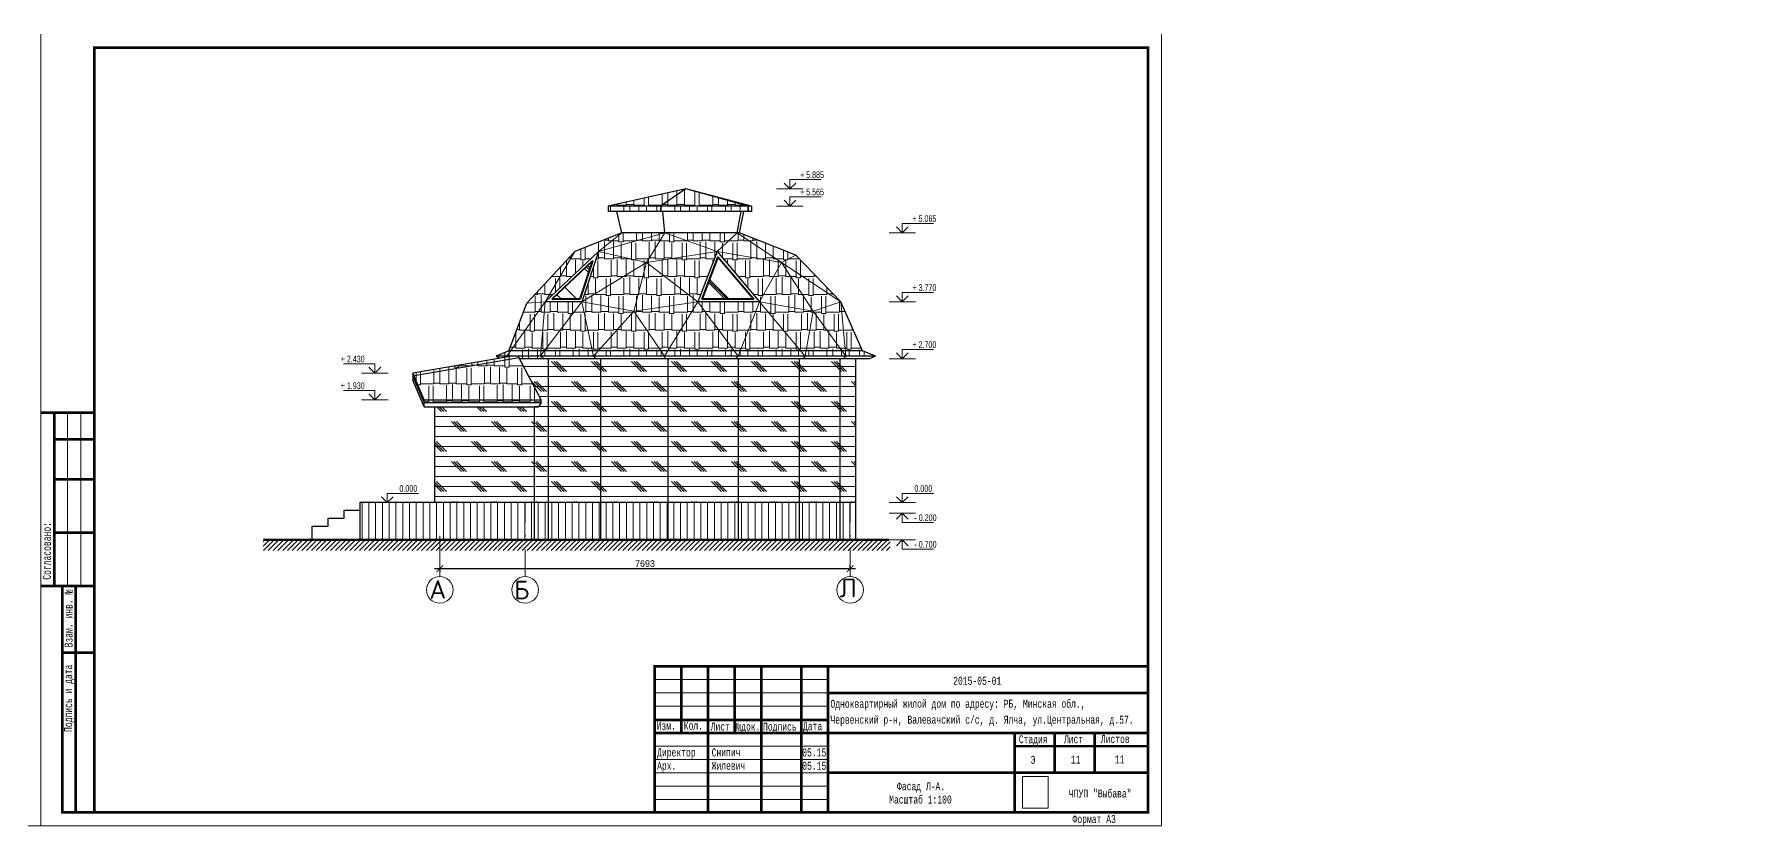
# Model space of a CAD drawing. Header units: millimetres. Extents: x -1532494 to -7068, y -619762 to -143013.
# Drawn here: x -39182 to -7068, y -206013 to -191163 of the extents above; entities that cross this region are included whole.
import ezdxf

# ---------------------------------------------------------------- set-up
doc = ezdxf.new("R2010")
doc.units = ezdxf.units.MM
doc.linetypes.add('GOST2.303 5', pattern=[24, 20, -1.5, 1, -1.5])
doc.linetypes.add('штрихпунктирнаяX2', pattern=[50.8, 25.4, -12.7, 0, -12.7])
doc.layers.get('0').update_dxf_attribs({"color": 251, "lineweight": 15})
for name, color, linetype, lineweight in [('заливка', 252, 'Continuous', 13), ('линия', 7, 'Continuous', 30), ('окна', 142, 'Continuous', 20), ('Окно', 144, 'Continuous', 40), ('Оси', 7, 'штрихпунктирнаяX2', 18), ('размеры', 7, 'Continuous', 18), ('уровень земли', 7, 'Continuous', 120)]:
    doc.layers.add(name, color=color, linetype=linetype, lineweight=lineweight)
doc.styles.add('GOST', font='cour.ttf', dxfattribs={"width": 0.6, "height": 3})
doc.styles.add('Style1', font='cour.ttf', dxfattribs={"width": 0.61, "height": 2.5})
doc.styles.add('style2', font='cour.ttf', dxfattribs={"width": 0.6, "height": 3})
doc.dimstyles.new('ISO-25', dxfattribs={"dimscale": 50, "dimtxt": 2.5, "dimasz": 2.5, "dimexe": 1.25, "dimexo": 0.625, "dimtad": 1, "dimdec": 0, "dimtxsty": 'Standard', "dimblk": 'ARCHTICK', "dimcen": 2.5, "dimdle": 2, "dimclrt": 256, "dimadec": 0, "dimazin": 0, "dimtfac": 1, "dimtdec": 0, "dimtmove": 1, "dimatfit": 2, "dimfxl": 1, "dimarcsym": 0})
picture_1 = doc.add_image_def('image3.jpg', size_in_pixel=(187, 229))
picture_2 = doc.add_image_def('image1.jpg', size_in_pixel=(187, 229))
pattern_1 = [(0, (-32530.3, -196380.96), (712.47, 335.28), [167.64, -139.7, 195.58, -83.82, 251.46, -111.76]), (0, (-32362.65, -196367), (712.47, 335.28), [139.7, -530.86, 111.76, -167.64]), (0, (-32027.37, -196401.92), (712.47, 335.28), [83.82, -866.14]), (90, (-32530.3, -196380.96), (-237.49, 335.28), [321.31, -1019.81]), (90, (-32362.65, -196380.96), (-237.49, 335.28), [314.325, -1026.795]), (90, (-32222.95, -196380.96), (-237.49, 335.28), [293.37, -1047.75]), (90, (-32027.37, -196401.92), (-237.49, 335.28), [321.31, -1019.81]), (90, (-31943.55, -196401.92), (-237.49, 335.28), [321.31, -1019.81]), (90, (-31692.1, -196380.96), (-237.49, 335.28), [307.34, -1033.78])]

# ---------------------------------------------------------------- blocks, each defined once
blk = doc.blocks.new('вакепкеакепке')
at = {"color": 7, "linetype": 'GOST2.303 5'}
for p, q in [((168051385, 308359340), (168057885, 308359340)), ((168051385, 308358840), (168057885, 308358840)), ((168051385, 308358340), (168057885, 308358340)), ((168051385, 308356840), (168057885, 308356840)), ((168051385, 308356340), (168057885, 308356340)), ((168051385, 308355840), (168057885, 308355840)), ((168051385, 308355340), (168057885, 308355340)), ((168051385, 308354840), (168057885, 308354840))]:
    blk.add_line(p, q, dxfattribs=at)
at = {"const_width": 100}
blk.add_lwpolyline([(168051385, 308359840), (168069885, 308359840), (168069885, 308354353), (168051385, 308354353)], close=True, dxfattribs=at)
for points in [[(168052385, 308359840), (168052385, 308357340)], [(168053385, 308359887), (168053385, 308354400)], [(168054385, 308359887), (168054385, 308357340)], [(168055385, 308354400), (168055385, 308359887)], [(168056885, 308359887), (168056885, 308354400)], [(168057885, 308354353), (168057885, 308359840)], [(168057931, 308358840), (168069885, 308358840)], [(168057885, 308357826), (168051385, 308357826)], [(168057885, 308357340), (168051385, 308357340)], [(168057885, 308357340), (168069885, 308357340)], [(168064885, 308354353), (168064885, 308357340)], [(168066385, 308357340), (168066385, 308355840)], [(168067885, 308357340), (168067885, 308355840)], [(168064885, 308356840), (168069885, 308356840)], [(168057885, 308355840), (168069885, 308355840)]]:
    blk.add_lwpolyline(points, dxfattribs=at)
at = {"color": 7, "linetype": 'GOST2.303 5', "style": 'style2', "width": 0.6}
for s, p in [('2015-05-01', (168062579, 308359144)), ('Одноквартирный жилой дом по адресу: РБ, Минская обл.,  ', (168057980, 308358281)), ('Изм.', (168051464, 308357455)), ('Кол.', (168052482, 308357455)), ('Лист', (168053488, 308357424)), ('№док.', (168054453, 308357424)), ('Подпись', (168055453, 308357424)), ('Дата', (168056947, 308357439)), ('Червенский р-н, Валевачский с/с, д. Ялча, ул.Центральная, д.57. ', (168057980, 308357683)), ('Директор', (168051482, 308356455)), ('Снипич', (168053525, 308356455)), ('05.15', (168056921, 308356455)), ('Стадия', (168065039, 308356948)), ('Лист', (168066732, 308356949)), ('Листов', (168068113, 308356956)), ('Арх.', (168051482, 308355955)), ('Жилевич', (168053525, 308355955)), ('05.15', (168056921, 308355955)), ('Э', (168065484, 308356176)), ('ЧПУП "Выбава"', (168066920, 308354914))]:
    blk.add_text(s, height=300, dxfattribs=at).set_placement(p)
blk = doc.blocks.new('_ArchTick')
at = {"color": 0, "linetype": 'ByBlock', "const_width": 0.15}
blk.add_lwpolyline([(-0.5, -0.5), (0.5, 0.5)], dxfattribs=at)
blk = doc.blocks.new('*D333')
at = {"layer": 'Defpoints', "color": 0, "ltscale": 20, "transparency": 16777216}
for p in [(-31582, -201189), (-23890, -201189), (-23890, -201251)]:
    blk.add_point(p, dxfattribs=at)
at = {"layer": 'размеры', "color": 0, "lineweight": -2, "ltscale": 20, "transparency": 16777216}
for p, q in [((-31682, -201189), (-23790, -201189)), ((-31582, -201220), (-31582, -201251)), ((-23890, -201220), (-23890, -201126))]:
    blk.add_line(p, q, dxfattribs=at)
at = {"layer": 'размеры', "color": 0, "lineweight": -2, "ltscale": 20, "transparency": 16777216, "xscale": 125, "yscale": 125, "zscale": 125, "rotation": 180}
blk.add_blockref('_ArchTick', (-31582, -201189), dxfattribs=at)
at = {"layer": 'размеры', "color": 0, "lineweight": -2, "ltscale": 20, "transparency": 16777216, "xscale": 125, "yscale": 125, "zscale": 125}
blk.add_blockref('_ArchTick', (-23890, -201189), dxfattribs=at)
at = {"layer": 'размеры', "ltscale": 20, "transparency": 16777216, "insert": (-27736, -201095), "char_height": 125, "attachment_point": 5}
blk.add_mtext('7693', dxfattribs=at)

msp = doc.modelspace()

# ---------------------------------------------------------------- hatches: boundary and pattern name
at = {"layer": 'заливка', "ltscale": 20}
h = msp.add_hatch(dxfattribs=at)
h.set_pattern_fill('AR-RSHKE', color=256, scale=1.1)
h.set_pattern_definition(pattern_1)
h.paths.add_polyline_path([(-25587.8, -196181), (-24581.2, -196356.3), (-24713.1, -197100.8), (-24814.8, -197100.8)])
h.paths.add_polyline_path([(-24581.2, -196356.3), (-24043.7, -197100.8), (-24713.1, -197100.8)])
h.paths.add_polyline_path([(-24581.2, -196356.3), (-24065.1, -196181), (-23980.7, -197100.8), (-24043.7, -197100.8)])
h.paths.add_polyline_path([(-24065.1, -196181), (-23660.5, -197100.8), (-23980.7, -197100.8)])
h.paths.add_polyline_path([(-25174.5, -195443.3), (-24581.2, -196356.3), (-25587.8, -196181)])
h.paths.add_polyline_path([(-25174.5, -195443.3), (-24065.1, -196181), (-24581.2, -196356.3)])
h.paths.add_polyline_path([(-25174.5, -195443.3), (-24907.9, -195306.7), (-24065.1, -196181)])
h.paths.add_polyline_path([(-26007.8, -194887.6), (-25966.1, -194887.6), (-24907.9, -195306.7), (-25174.5, -195443.3)])
h.paths.add_polyline_path([(-26007.8, -194887.6), (-25174.5, -195443.3), (-26385.7, -195242)])
h.paths.add_polyline_path([(-27365.9, -194887.6), (-26007.8, -194887.6), (-26385.7, -195242)])
h.paths.add_polyline_path([(-26385.7, -195242), (-25174.5, -195443.3), (-25587.8, -196181)])
h.paths.add_polyline_path([(-27707, -195443.3), (-26385.7, -195242), (-26744.3, -196181)])
h.paths.add_polyline_path([(-27365.9, -194887.6), (-26385.7, -195242), (-27707, -195443.3)])
h.paths.add_polyline_path([(-27707, -195443.3), (-26744.3, -196181), (-27945.8, -196356.3)])
h.paths.add_polyline_path([(-27945.8, -196356.3), (-26744.3, -196181), (-27311.1, -197100.8), (-27440.6, -197100.8)])
h.paths.add_polyline_path([(-26744.3, -196181), (-26061, -197100.8), (-27311.1, -197100.8)])
h.paths.add_polyline_path([(-27311.1, -197100.8), (-26061, -197100.8), (-25986.7, -197200.8), (-27372.8, -197200.8)])
h.paths.add_polyline_path([(-25947.6, -197100.8), (-24814.8, -197100.8), (-24730.8, -197200.8), (-25986.7, -197200.8)])
h.paths.add_polyline_path([(-24713.1, -197100.8), (-24043.7, -197100.8), (-23971.5, -197200.8), (-24730.8, -197200.8)])
h.paths.add_polyline_path([(-23980.7, -197100.8), (-23660.5, -197100.8), (-23416.5, -197200.8), (-23971.5, -197200.8)])
h.paths.add_polyline_path([(-27945.8, -196356.3), (-27440.6, -197100.8), (-28609.9, -197100.8)])
h.paths.add_polyline_path([(-28609.9, -197100.8), (-27440.6, -197100.8), (-27372.8, -197200.8), (-28699.1, -197200.8)])
h.paths.add_polyline_path([(-29620.8, -197100.8), (-28720.5, -197100.8), (-28699.1, -197200.8), (-29694, -197200.8), (-29696, -197199.2)])
h.paths.add_polyline_path([(-28918, -196181), (-28720.5, -197100.8), (-29620.8, -197100.8)])
h.paths.add_polyline_path([(-29620.8, -197100.8), (-29697.2, -197200.8), (-29694, -197200.8), (-29626.6, -197250.8), (-30087.2, -197250.8), (-30096.4, -197233.2), (-32064.9, -197572.4), (-32086.3, -197521.6), (-30462.7, -197241.8), (-30522.6, -197200.8), (-30284.8, -197100.8)])
h.paths.add_polyline_path([(-29609, -196181), (-29687.6, -197100.8), (-30252.7, -197100.8)], flags=17)
h.paths.add_polyline_path([(-29947.3, -196207.9), (-29609, -196181), (-30252.7, -197100.8), (-30284.8, -197100.8)])
h.paths.add_polyline_path([(-29609, -196181), (-28918, -196181), (-29620.8, -197100.8), (-29687.6, -197100.8)])
h.paths.add_polyline_path([(-32064.9, -197572.4), (-30096.4, -197233.2), (-29684.5, -198021.7), (-31875.6, -198021.7)])
h.paths.add_polyline_path([(-31875.6, -198021.7), (-29684.5, -198021.7), (-29684.5, -198075.1), (-31875.6, -198075.1)])
h.paths.add_polyline_path([(-28918, -196181), (-27945.8, -196356.3), (-28609.9, -197100.8), (-28720.5, -197100.8)])
h.paths.add_polyline_path([(-27707, -195443.3), (-27945.8, -196356.3), (-28918, -196181)])
h.paths.add_polyline_path([(-28609.3, -195242), (-27707, -195443.3), (-28918, -196181)])
h.paths.add_polyline_path([(-29052.4, -195242), (-28168.6, -194887.6), (-28609.3, -195242), (-29609, -196181)])
h.paths.add_polyline_path([(-29052.4, -195242), (-29609, -196181), (-29947.3, -196207.9)])
h.paths.add_polyline_path([(-28168.7, -194887.6), (-27365.9, -194887.6), (-28609.3, -195242)])
h.paths.add_polyline_path([(-26969.6, -194064.7), (-25801.2, -194387.6), (-27445.2, -194387.6)])
h.paths.add_polyline_path([(-26969.6, -194064.7), (-27445.2, -194387.6), (-28427, -194387.6)])
h.paths.add_polyline_path([(-28427, -194387.6), (-27445.2, -194387.6), (-27445.2, -194487.6), (-28427, -194487.6)])
h.paths.add_polyline_path([(-27445.2, -194387.6), (-25801.2, -194387.6), (-25801.2, -194487.6), (-27445.2, -194487.6)])
h = msp.add_hatch(dxfattribs=at)
h.set_pattern_fill('AR-RSHKE', color=256, scale=1.1)
h.set_pattern_definition(pattern_1)
h.paths.add_polyline_path([(-25587.8, -196181), (-24814.8, -197100.8), (-25947.6, -197100.8)])
h.paths.add_polyline_path([(-26744.3, -196181), (-25587.8, -196181), (-25947.6, -197100.8), (-26061, -197100.8)])
h.paths.add_polyline_path([(-27365.9, -194887.6), (-27707, -195443.3), (-28609.3, -195242)])
h = msp.add_hatch(dxfattribs=at)
h.set_pattern_fill('WOODS_CORK', color=256, scale=1500, pattern_type=2)
h.set_pattern_definition([(360, (173106.15, -273150.22), (5e-14, 187.5), []), (135, (173199.9, -273243.97), (-375, -375), [265.165, -265.165]), (135, (173246.77, -273243.97), (-375, -375), [265.165, -265.165]), (135, (173293.65, -273243.97), (-375, -375), [265.165, -265.165])])
h.paths.add_polyline_path([(-25081.7, -199950.8), (-25081.7, -197250.8), (-30087.2, -197250.8), (-29684.5, -198021.7), (-29684.5, -198135.4), (-29812.7, -197996.7), (-29812.7, -199950.8)])
h.paths.add_polyline_path([(-24196.2, -199950.8), (-24196.2, -197250.8), (-25081.7, -197250.8), (-25081.7, -199950.8)])
h.paths.add_polyline_path([(-23787.3, -199950.8), (-23787.3, -197250.8), (-24196.2, -197250.8), (-24196.2, -199950.8)])
h.paths.add_polyline_path([(-29789.6, -199950.8), (-29789.6, -198153.6), (-31682.4, -198153.6), (-31682.4, -199950.8)])
h = msp.add_hatch(dxfattribs=at)
h.set_pattern_fill('ANSI31', color=256, scale=40, angle=45)
h.set_pattern_definition([(90, (-32530.29, -196380.96), (-127, 2e-14), [])])
h.paths.add_polyline_path([(-24085.1, -199950.8), (-23889.6, -199950.8), (-23889.6, -200650.8), (-24085.1, -200650.8)])
h.paths.add_polyline_path([(-24840.2, -199950.8), (-24085.1, -199950.8), (-24085.1, -200650.8), (-24840.2, -200650.8)])
h.paths.add_polyline_path([(-23889.6, -199950.8), (-23787.3, -199950.8), (-23787.3, -200650.8), (-23889.6, -200650.8)])
h.paths.add_polyline_path([(-25986.2, -199950.8), (-24840.2, -199950.8), (-24840.2, -200650.8), (-25986.2, -200650.8)])
h.paths.add_polyline_path([(-27302.2, -199950.8), (-25986.2, -199950.8), (-25986.2, -200650.8), (-27302.2, -200650.8)])
h.paths.add_polyline_path([(-28560.7, -199950.8), (-27302.2, -199950.8), (-27302.2, -200650.8), (-28560.7, -200650.8)])
h.paths.add_polyline_path([(-29544, -199950.8), (-28560.7, -199950.8), (-28560.7, -200650.8), (-29544, -200650.8)])
h.paths.add_polyline_path([(-29812.7, -199950.8), (-29544, -199950.8), (-29544, -200650.8), (-29812.7, -200650.8)])
h.paths.add_polyline_path([(-29982.3, -199950.8), (-29812.7, -199950.8), (-29812.7, -200650.8), (-29982.3, -200650.8)])
h.paths.add_polyline_path([(-31582.4, -199950.8), (-29982.3, -199950.8), (-29982.3, -200650.8), (-31582.4, -200650.8)])
h.paths.add_polyline_path([(-33082.4, -199950.8), (-31582.4, -199950.8), (-31582.4, -200650.8), (-33082.4, -200650.8)])
at = {"layer": 'окна'}
h = msp.add_hatch(dxfattribs=at)
h.set_pattern_fill('AR-RROOF', color=256, scale=30, angle=135)
h.set_pattern_definition([(135, (308398051.66, -168361232.2), (-1724.2091752, 646.5784407), [11430, -1524, 3810, -762]), (135, (308397065.6, -168360785), (-177.8090712, -1255.4398057), [2286, -251.46, 4572, -571.5]), (135, (308397324.26, -168361420.8), (-3162.84620584, 2440.8336137), [6096, -1066.8, 3048, -762])])
h.paths.add_polyline_path([(-26219.5, -195974.1), (-27539.5, -195974.1)])
h.paths.add_polyline_path([(-28954.2, -196131), (-28718.1, -195412.8), (-29100.4, -195771.9), (-29482.7, -196131)])
h = msp.add_hatch(dxfattribs=at)
h.set_pattern_fill('AR-RROOF', color=256, scale=30, angle=135)
h.set_pattern_definition([(135, (308395702.7, -168361158.2), (-1724.2091752, 646.5784407), [11430, -1524, 3810, -762]), (135, (308394716.7, -168360711), (-177.8090712, -1255.4398057), [2286, -251.46, 4572, -571.5]), (135, (308394975.3, -168361346.8), (-3162.84620584, 2440.8336137), [6096, -1066.8, 3048, -762])])
h.paths.add_polyline_path([(-23870.6, -195900.1), (-25190.6, -195900.1)])
h.paths.add_polyline_path([(-25695.9, -196131), (-25986.9, -195788.5), (-26369.1, -195338.7), (-26671.7, -196131)])
h = msp.add_hatch(dxfattribs=at)
h.set_pattern_fill('AR-RROOF', color=256, scale=30, angle=135)
h.set_pattern_definition([(135, (308434538.8, -168361372.5), (-1724.2091752, 646.5784407), [11430, -1524, 3810, -762]), (135, (308433552.7, -168360925.3), (-177.8090712, -1255.4398057), [2286, -251.46, 4572, -571.5]), (135, (308433811.37, -168361561.1), (-3162.84620584, 2440.8336137), [6096, -1066.8, 3048, -762])])
h.paths.add_polyline_path([(-10186.5, -196114.4), (-8866.5, -196114.4)])
h.paths.add_polyline_path([(-7068.1, -196271.2), (-7439.3, -195849.5), (-7624.2, -195747), (-7451.8, -196271.2)])
at = {"layer": 'размеры', "ltscale": 20}
h = msp.add_hatch(dxfattribs=at)
h.set_pattern_fill('ANSI31', color=256, scale=20)
h.set_pattern_definition([(45, (-402996.94, -31943.2), (-44.901281, 44.901281), [])])
h.paths.add_polyline_path([(-23137.7, -200650.8), (-34894.3, -200650.8), (-34894.3, -200850.8), (-23137.7, -200850.8)])

# ---------------------------------------------------------------- linework, layer by layer
at = {"ltscale": 20}
for p, q in [((-27365.9, -194887.6), (-28609.3, -195242)), ((-28609.3, -195242), (-28168.6, -194887.6)), ((-27365.9, -194887.6), (-27707, -195443.3)), ((-26385.7, -195242), (-27365.9, -194887.6)), ((-26007.8, -194887.6), (-26385.7, -195242)), ((-25174.5, -195443.3), (-26007.8, -194887.6)), ((-29609, -196181), (-29052.4, -195242)), ((-27707, -195443.3), (-28609.3, -195242)), ((-27707, -195443.3), (-26385.7, -195242)), ((-25174.5, -195443.3), (-26385.7, -195242)), ((-28918, -196181), (-27707, -195443.3)), ((-27707, -195443.3), (-27945.8, -196356.3)), ((-26744.3, -196181), (-27707, -195443.3)), ((-25587.8, -196181), (-25174.5, -195443.3)), ((-24907.9, -195306.7), (-25174.5, -195443.3)), ((-24581.2, -196356.3), (-25174.5, -195443.3)), ((-25174.5, -195443.3), (-24065.1, -196181)), ((-29609, -196181), (-30322.6, -197200.8)), ((-29947.3, -196207.9), (-29609, -196181)), ((-29609, -196181), (-29696, -197199.2)), ((-29696, -197199.2), (-28918, -196181)), ((-28699.1, -197200.8), (-28918, -196181)), ((-27945.8, -196356.3), (-28918, -196181)), ((-27945.8, -196356.3), (-26744.3, -196181)), ((-26744.3, -196181), (-27372.8, -197200.8)), ((-26744.3, -196181), (-25986.7, -197200.8)), ((-25986.7, -197200.8), (-25587.8, -196181)), ((-24581.2, -196356.3), (-25587.8, -196181)), ((-25587.8, -196181), (-24730.8, -197200.8)), ((-24065.1, -196181), (-24581.2, -196356.3)), ((-23971.5, -197200.8), (-24065.1, -196181)), ((-27945.8, -196356.3), (-28699.1, -197200.8)), ((-27372.8, -197200.8), (-27945.8, -196356.3)), ((-24581.2, -196356.3), (-24730.8, -197200.8)), ((-24581.2, -196356.3), (-23971.5, -197200.8)), ((-23787.3, -200650.8), (-23787.3, -197250.8)), ((-32085.9, -197576), (-32086.3, -197576.1)), ((-23751.9, -200650.8), (-33330.3, -200650.8))]:
    msp.add_line(p, q, dxfattribs=at)
at = {"layer": 'линия', "ltscale": 20}
for p, q in [((-26969.6, -194064.7), (-28427, -194387.6)), ((-26969.6, -194064.7), (-27445.2, -194387.6)), ((-25739.2, -194387.6), (-26969.6, -194064.7)), ((-25801.2, -194387.6), (-26969.6, -194064.7)), ((-25739.2, -194387.6), (-28427, -194387.6)), ((-28427, -194387.6), (-28427, -194487.6)), ((-25739.2, -194487.6), (-28427, -194487.6)), ((-28168.6, -194887.6), (-28265.8, -194487.6)), ((-27445.2, -194387.6), (-27445.2, -194487.6)), ((-27365.9, -194887.6), (-27398.9, -194487.6)), ((-26007.8, -194887.6), (-25935.4, -194487.6)), ((-25966.1, -194887.6), (-25882.8, -194487.6)), ((-25801.2, -194387.6), (-25801.2, -194487.6)), ((-25739.2, -194387.6), (-25739.2, -194487.6)), ((-28168.6, -194887.6), (-29052.4, -195242)), ((-25966.1, -194887.6), (-28168.6, -194887.6)), ((-24907.9, -195306.7), (-25966.1, -194887.6)), ((-29052.4, -195242), (-29947.3, -196207.9)), ((-28609.3, -195242), (-29609, -196181)), ((-28609.3, -195242), (-28918, -196181)), ((-26385.7, -195242), (-26744.3, -196181)), ((-26385.7, -195242), (-25587.8, -196181)), ((-24065.1, -196181), (-24907.9, -195306.7)), ((-30284.8, -197100.8), (-29947.3, -196207.9)), ((-28918, -196181), (-29609, -196181)), ((-25587.8, -196181), (-26744.3, -196181)), ((-23660.5, -197100.8), (-24065.1, -196181)), ((-30284.8, -197100.8), (-30522.6, -197200.8)), ((-23660.5, -197100.8), (-30284.8, -197100.8)), ((-23416.5, -197200.8), (-23660.5, -197100.8)), ((-30224.3, -197200.8), (-32086.3, -197521.6)), ((-30096.4, -197233.2), (-32064.9, -197572.4)), ((-30524.8, -197199.2), (-30462.7, -197241.8)), ((-23416.5, -197200.8), (-30522.6, -197200.8)), ((-29684.5, -198021.7), (-30113.4, -197200.8)), ((-23526.8, -197250.8), (-30082.3, -197250.8)), ((-29696, -197199.2), (-29626.6, -197250.8)), ((-29544, -200650.8), (-29544, -197250.8)), ((-28699.1, -197200.8), (-28649, -197250.8)), ((-28560.7, -200650.8), (-28560.7, -197250.8)), ((-27372.8, -197200.8), (-27372.8, -197250.8)), ((-27302.2, -200650.8), (-27302.2, -197250.8)), ((-25986.7, -197200.8), (-26036.7, -197250.8)), ((-25986.2, -200650.8), (-25986.2, -197250.8)), ((-24840.2, -200650.8), (-24840.2, -197250.8)), ((-24730.8, -197200.8), (-24779.7, -197250.8)), ((-24085.1, -197250.8), (-24085.1, -200650.8)), ((-23971.5, -197200.8), (-24024.5, -197250.8)), ((-23787.3, -197250.8), (-23787.3, -200650.8)), ((-23416.5, -197200.8), (-23526.8, -197250.8)), ((-32086.3, -197521.6), (-32086.3, -197653.5)), ((-31875.6, -198021.7), (-32086.3, -197521.6)), ((-31875.6, -198075.1), (-32086.3, -197575)), ((-31875.6, -198153.6), (-32086.3, -197653.5)), ((-31875.6, -198021.7), (-29684.5, -198021.7)), ((-31875.6, -198153.6), (-31875.6, -198021.7)), ((-31875.6, -198075.1), (-29684.5, -198075.1)), ((-29684.5, -198075.1), (-29732.8, -198153.6)), ((-29684.5, -198075.1), (-29684.5, -198021.7)), ((-31875.6, -198153.6), (-29732.8, -198153.6)), ((-31682.4, -198153.6), (-31682.4, -199950.8)), ((-29812.7, -198153.6), (-29812.7, -200650.8)), ((-23787.3, -199950.8), (-33082.4, -199950.8)), ((-33082.4, -199950.8), (-33082.4, -200650.8)), ((-33382.4, -200250.8), (-33682.4, -200250.8)), ((-33682.4, -200250.8), (-33682.4, -200400.8)), ((-33082.4, -200100.8), (-33382.4, -200100.8)), ((-33382.4, -200100.8), (-33382.4, -200250.8)), ((-33682.4, -200400.8), (-33982.4, -200400.8)), ((-33982.4, -200400.8), (-33982.4, -200650.8))]:
    msp.add_line(p, q, dxfattribs=at)
at = {"layer": 'Окно', "ltscale": 20}
for p, q in [((-28718.1, -195412.8), (-29482.7, -196131)), ((-28718.1, -195412.8), (-28954.2, -196131)), ((-26369.1, -195338.7), (-26671.7, -196131)), ((-26369.1, -195338.7), (-25695.9, -196131)), ((-28954.2, -196131), (-29482.7, -196131)), ((-25695.9, -196131), (-26671.7, -196131))]:
    msp.add_line(p, q, dxfattribs=at)
at = {"layer": 'Оси', "ltscale": 30}
for p, q in [((-31582.4, -201338.1), (-31582.4, -199950.8)), ((-31582.4, -201348.6), (-31582.4, -201347.8))]:
    msp.add_line(p, q, dxfattribs=at)
at = {"layer": 'Оси', "ltscale": 20}
for p, q in [((-29982.3, -201338.8), (-29982.3, -199950.8)), ((-23889.6, -201338.8), (-23889.6, -199950.8))]:
    msp.add_line(p, q, dxfattribs=at)
at = {"layer": 'размеры', "color": 7}
for p, q in [((-39057, -191163.4), (-39057, -206013.4)), ((-39057, -191163.4), (-39057, -206013.4)), ((-18057, -191163.4), (-18057, -206013.4)), ((-25019.6, -194064.7), (-25019.6, -193891.7)), ((-25019.6, -193891.7), (-24432.8, -193891.7)), ((-25269.1, -194064.7), (-24770.2, -194064.7)), ((-25019.6, -194387.6), (-25019.6, -194214.6)), ((-25019.6, -194214.6), (-24432.8, -194214.6)), ((-25269.1, -194387.6), (-24770.2, -194387.6)), ((-23162.5, -194887.6), (-22663.5, -194887.6)), ((-22913, -194887.6), (-22913, -194714.6)), ((-22913, -194714.6), (-22326.1, -194714.6)), ((-23162.5, -196181), (-22663.5, -196181)), ((-22913, -196181), (-22913, -196008)), ((-22913, -196008), (-22326.1, -196008)), ((-22913, -197250.8), (-22913, -197077.8)), ((-22913, -197077.8), (-22326.1, -197077.8)), ((-32799.4, -197348.6), (-33386.3, -197348.6)), ((-32799.4, -197521.6), (-32799.4, -197348.6)), ((-23162.5, -197250.8), (-22663.5, -197250.8)), ((-32549.9, -197521.6), (-33048.9, -197521.6)), ((-32799.4, -197848.7), (-33386.3, -197848.7)), ((-32549.9, -198021.7), (-33048.9, -198021.7)), ((-32799.4, -198021.7), (-32799.4, -197848.7)), ((-32565.4, -199950.8), (-32565.4, -199777.8)), ((-32565.4, -199777.8), (-31978.5, -199777.8)), ((-23162.5, -199950.8), (-22663.5, -199950.8)), ((-22913, -199950.8), (-22913, -199777.8)), ((-22913, -199777.8), (-22326.1, -199777.8)), ((-23162.5, -200150.8), (-22663.5, -200150.8)), ((-22913, -200150.8), (-22913, -200323.7)), ((-22913, -200323.7), (-22326.1, -200323.7)), ((-23162.5, -200650.8), (-22663.5, -200650.8)), ((-22913, -200650.8), (-22913, -200823.7)), ((-22913, -200823.7), (-22326.1, -200823.7)), ((-60057, -206013.4), (-39057, -206013.4)), ((-39057, -206013.4), (-18057, -206013.4))]:
    msp.add_line(p, q, dxfattribs=at)
at = {"layer": 'размеры', "color": 7, "lineweight": 30}
for p, q in [((-25019.6, -194064.7), (-25129.6, -193954.7)), ((-25019.6, -194064.7), (-24909.7, -193954.7)), ((-25019.6, -194387.6), (-25129.6, -194277.6)), ((-25019.6, -194387.6), (-24909.7, -194277.6)), ((-22913, -194887.6), (-23023, -194777.6)), ((-22913, -194887.6), (-22803, -194777.6)), ((-22913, -196181), (-23023, -196071)), ((-22913, -196181), (-22803, -196071)), ((-22913, -197250.8), (-23023, -197140.8)), ((-22913, -197250.8), (-22803, -197140.8)), ((-32799.4, -197521.6), (-32909.4, -197411.6)), ((-32799.4, -197521.6), (-32689.5, -197411.6)), ((-32799.4, -198021.7), (-32909.4, -197911.7)), ((-32799.4, -198021.7), (-32689.5, -197911.7)), ((-32565.4, -199950.8), (-32675.3, -199840.8)), ((-32565.4, -199950.8), (-32455.4, -199840.8)), ((-22913, -199950.8), (-23023, -199840.8)), ((-22913, -199950.8), (-22803, -199840.8)), ((-22913, -200150.8), (-23023, -200260.7)), ((-22913, -200150.8), (-22803, -200260.7)), ((-22913, -200650.8), (-23023, -200760.7)), ((-22913, -200650.8), (-22803, -200760.7))]:
    msp.add_line(p, q, dxfattribs=at)
at = {"layer": 'размеры', "linetype": 'GOST2.303 5'}
for p, q in [((-38557, -198263.4), (-38557, -201513.4)), ((-38307, -198263.4), (-38307, -201513.4))]:
    msp.add_line(p, q, dxfattribs=at)
at = {"layer": 'размеры', "color": 7, "lineweight": 20, "ltscale": 0.9}
for p, q in [((-38807, -198763.4), (-38057, -198763.4)), ((-38807, -199513.4), (-38057, -199513.4)), ((-38807, -200513.4), (-38057, -200513.4))]:
    msp.add_line(p, q, dxfattribs=at)
at = {"layer": 'размеры'}
for points, const_width in [([(-60057, -191163.4), (-39057, -191163.4)], 0.05), ([(-39057, -191163.4), (-18057, -191163.4)], 0.05), ([(-38057, -191413.4), (-38057, -202941.6)], 50), ([(-38557, -198263.4), (-38557, -201513.4)], 0.05), ([(-38307, -201513.4), (-38307, -198263.4)], 0.05), ([(-26557, -203020.1), (-18307, -203020.1)], 50), ([(-21838.2, -203020.1), (-18307, -203020.1)], 0.05)]:
    msp.add_lwpolyline(points, dxfattribs=dict(at, const_width=const_width))
at = {"layer": 'размеры', "color": 7, "lineweight": 20, "ltscale": 0.9, "const_width": 50}
msp.add_lwpolyline([(-38057, -191413.4), (-18307, -191413.4), (-18307, -205763.4), (-38057, -205763.4)], close=True, dxfattribs=at)
for points in [[(-38057, -198263.4), (-39057, -198263.4)], [(-38807, -201513.4), (-38807, -198263.4)], [(-38807, -198763.4), (-38057, -198763.4)], [(-38807, -199513.4), (-38057, -199513.4)], [(-38807, -200513.4), (-38057, -200513.4)], [(-39057, -201513.4), (-38057, -201513.4)], [(-38657, -201513.4), (-38657, -205763.4), (-38057, -205763.4)], [(-38407, -205763.4), (-38407, -201513.4)], [(-38657, -202763.4), (-38057, -202763.4)]]:
    msp.add_lwpolyline(points, dxfattribs=at)
at = {"layer": 'размеры'}
for centre in [(-31582.4, -201588.1), (-29982.3, -201588.8), (-23889.6, -201588.8)]:
    msp.add_circle(centre, 250, dxfattribs=at)
at = {"layer": 'уровень земли'}
msp.add_line((-23166.1, -200650.8), (-34885.6, -200650.8), dxfattribs=at)

# ---------------------------------------------------------------- block references
at = {"layer": 'размеры', "xscale": 0.5, "yscale": 0.5, "zscale": 0.5}
msp.add_blockref('вакепкеакепке', (-84053249.7, -154382940), dxfattribs=at)

# ---------------------------------------------------------------- texts
at = {"layer": 'размеры', "color": 7, "linetype": 'GOST2.303 5', "style": 'style2', "width": 0.6}
for s, p in [('Согласовано:', (-38870.3, -201397.6)), ('Взам. инв. №', (-38464.3, -202666.6)), ('Подпись и дата', (-38472, -204252.9))]:
    msp.add_text(s, height=150, rotation=90, dxfattribs=at).set_placement(p)
at = {"layer": 'размеры', "color": 6, "linetype": 'GOST2.303 5', "style": 'style2', "width": 0.6}
msp.add_text('11', height=150, dxfattribs=at).set_placement((-19754.2, -204845.6))
at = {"layer": 'размеры', "linetype": 'GOST2.303 5', "style": 'style2', "width": 0.6}
msp.add_text('11', height=150, dxfattribs=at).set_placement((-18929.6, -204842.9))
at = {"layer": 'размеры', "color": 7, "linetype": 'GOST2.303 5', "style": 'style2', "width": 0.6}
for s, p in [('Фасад Л-А.', (-23012.3, -205347.6)), ('Масштаб 1:100', (-23158.9, -205596.3))]:
    msp.add_text(s, height=150, dxfattribs=at).set_placement(p)
at = {"layer": 'размеры', "style": 'GOST', "width": 0.6}
msp.add_text('Формат А3', height=150, dxfattribs=at).set_placement((-19722.8, -205962.4))
at = {"layer": 'размеры', "color": 7, "char_height": 125, "width": 730.487, "style": 'Style1'}
for s, insert, attachment_point in [('{\\fArial|b0|i0|c204|p34;+ 5.885}', (-24829.2, -193737.3), 1), ('{\\fArial|b0|i0|c204|p34;+ 5.565}', (-24829.2, -194060.2), 1), ('{\\fArial|b0|i0|c204|p34;+ 5.065}', (-22722.5, -194560.2), 1), ('{\\fArial|b0|i0|c204|p34;+ 3.770}', (-22722.5, -195853.6), 1), ('{\\fArial|b0|i0|c204|p34;+ 2.700}', (-22722.5, -196923.4), 1), ('{\\fArial|b0|i0|c204|p34;+ 2.430}', (-32989.9, -197194.2), 3), ('{\\fArial|b0|i0|c204|p34;+ 1.930}', (-32989.9, -197694.3), 3), ('{\\fArial|b0|i0|c204|p34; 0.000}', (-32374.9, -199623.4), 1), ('{\\fArial|b0|i0|c204|p34; 0.000}', (-22722.5, -199623.4), 1), ('{\\fArial|b0|i0|c204|p34; - 0.200}', (-22722.5, -200298.6), 7), ('{\\fArial|b0|i0|c204|p34; - 0.700}', (-22722.5, -200798.6), 7)]:
    msp.add_mtext(s, dxfattribs=dict(at, insert=insert, attachment_point=attachment_point))
at = {"layer": 'размеры', "char_height": 350, "attachment_point": 3}
for s, insert in [('{\\fISOCPEUR|b0|i0|c204|p34;А}', (-31461.1, -201406.3)), ('{\\fISOCPEUR|b0|i0|c204|p34;Б}', (-29900.7, -201414)), ('{\\fISOCPEUR|b0|i0|c204|p34;Л}', (-23767.4, -201376.6))]:
    msp.add_mtext_dynamic_manual_height_columns(s, width=6.114, gutter_width=12.5, heights=[0], dxfattribs=dict(at, insert=insert))

# ---------------------------------------------------------------- dimensions: what is measured, and where the dimension line sits
at = {"layer": 'размеры', "ltscale": 20}
dim = msp.add_linear_dim(base=(-23889.6, -201189), p1=(-31582.4, -201189), p2=(-23889.6, -201251.5), dimstyle='ISO-25', dxfattribs=at)
dim.commit()
dim.dimension.update_dxf_attribs({"geometry": '*D333', "text_midpoint": (-27736, -201095.2)})

# ---------------------------------------------------------------- pictures from other files: only their frames are drawn
at = {"layer": 'размеры', "ltscale": 100}
image = msp.add_image(picture_1, insert=(-20660.9, -205681.1), size_in_units=(482.3, 590.7), rotation=0, dxfattribs=at)
image.dxf.flags = 7
at = {"layer": 'размеры'}
image = msp.add_image(picture_2, insert=(-20660.9, -205681.1), size_in_units=(482.3, 590.7), dxfattribs=at)
image.dxf.flags = 7

doc.saveas('drawing.dxf')
